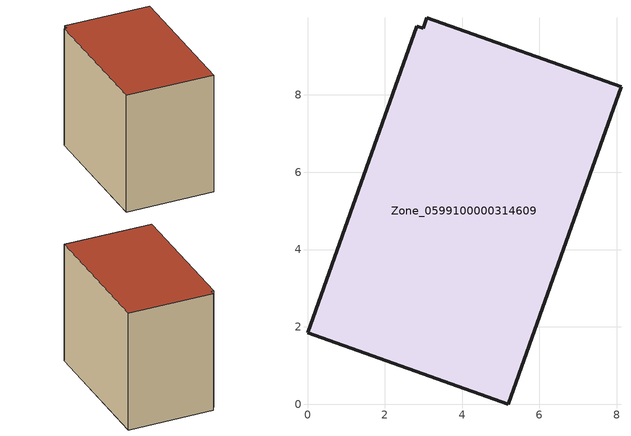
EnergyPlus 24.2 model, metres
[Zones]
Zone_0599100000314609
 floor ground (C_G): 2.99,9.73 3.08,9.99 8.11,8.21 5.19,0 0,1.84 2.82,9.77 z0.57
 wall outside (C_F): 5.19,0 8.11,8.21 3.08,9.99 2.99,9.73 2.82,9.77 0,1.84 5.19,0 z0.57:8.23
 roof outside (C_R): 3.08,9.99 2.99,9.73 2.82,9.77 0,1.84 5.19,0 8.11,8.21 z8.23
[BUILDING]
Pand.0599100000314609: North Axis=0; Terrain=City; Loads Convergence Tolerance Value=0.04; Temperature Convergence Tolerance Value=0.4; Solar Distribution=FullExterior; Maximum Number of Warmup Days=25; Minimum Number of Warmup Days=1
[Site:Location]
Rotterdam.The.Hague.AP_ZH_NLD Design_Conditions: Latitude=51.96; Longitude=4.45; Time Zone=1; Elevation=-4.5
[SITE:GROUNDTEMPERATURE:BUILDINGSURFACE]
18, 18, 18, 18, 18, 18, 18, 18, 18, 18, 18, 18
[MATERIAL] Thermal Absorptance=0.9; Solar Absorptance=0.7; Visible Absorptance=0.7
Name | Roughness | Thickness | Conductivity | Density | Specific Heat
G.TI.1975-1991 | MediumSmooth | 0.15 | 0.288461 | 540 | 1210
F.TI.1975-1991 | Rough | 0.3 | 0.230769 | 1920 | 840
R.TI.1975-1991 | MediumRough | 0.2 | 0.153846 | 1500 | 1000
[CONSTRUCTION]
C_G: G.TI.1975-1991
C_F: F.TI.1975-1991
C_R: R.TI.1975-1991
[ZONE]
Zone_0599100000314609: Type=1; Multiplier=1; Ceiling Height=Autocalculate; Volume=Autocalculate; Floor Area=autocalculate; Part of Total Floor Area=Yes
[ZONEINFILTRATION:DESIGNFLOWRATE]
Infil_Zone_0599100000314609: Zone or ZoneList or Space or SpaceList=Zone_0599100000314609; Schedule=AlwaysOn; Design Flow Rate Calculation Method=Flow/Area; Flow Rate per Floor Area=0.003; Constant Term Coefficient=1; Temperature Term Coefficient=0; Velocity Term Coefficient=0; Velocity Squared Term Coefficient=0
[HVACTEMPLATE:ZONE:IDEALLOADSAIRSYSTEM]
Zone_0599100000314609: Maximum Heating Supply Air Temperature=50; Minimum Cooling Supply Air Temperature=13; Maximum Heating Supply Air Humidity Ratio=0.0156; Minimum Cooling Supply Air Humidity Ratio=0.0077; Heating Limit=NoLimit; Cooling Limit=NoLimit; Dehumidification Control Type=ConstantSensibleHeatRatio; Cooling Sensible Heat Ratio=0.7; Dehumidification Setpoint=60; Humidification Control Type=None; Humidification Setpoint=30; Outdoor Air Method=None; Outdoor Air Flow Rate per Person=0.00944; Outdoor Air Flow Rate per Zone Floor Area=0; Outdoor Air Flow Rate per Zone=0; Demand Controlled Ventilation Type=None; Outdoor Air Economizer Type=NoEconomizer; Heat Recovery Type=None; Sensible Heat Recovery Effectiveness=0.7; Latent Heat Recovery Effectiveness=0.65
[ZONECONTROL:THERMOSTAT]
ThermostatControl_Zone_0599100000314609: Zone or ZoneList=Zone_0599100000314609; Control Type Schedule=DualSetpointControlType; Control 1=Thermostat_Zone_0599100000314609; Temperature Difference Between Cutout And Setpoint=0
[THERMOSTATSETPOINT:DUALSETPOINT]
Thermostat_Zone_0599100000314609: Heating Setpoint Temperature Schedule=HeatingSetpoint_Zone_0599100000314609; Cooling Setpoint Temperature Schedule=CoolingSetpoint_Zone_0599100000314609
[SCHEDULE:COMPACT]
HeatingSetpoint_Zone_0599100000314609: Through: 12/31, For: AllDays, Until: 24:00, 21
CoolingSetpoint_Zone_0599100000314609: Through: 12/31, For: AllDays, Until: 24:00, 24
DualSetpointControlType: Through: 12/31, For: AllDays, Until: 24:00, 4
AlwaysOn: Through: 12/31, For: AllDays, Until: 24:00, 1
